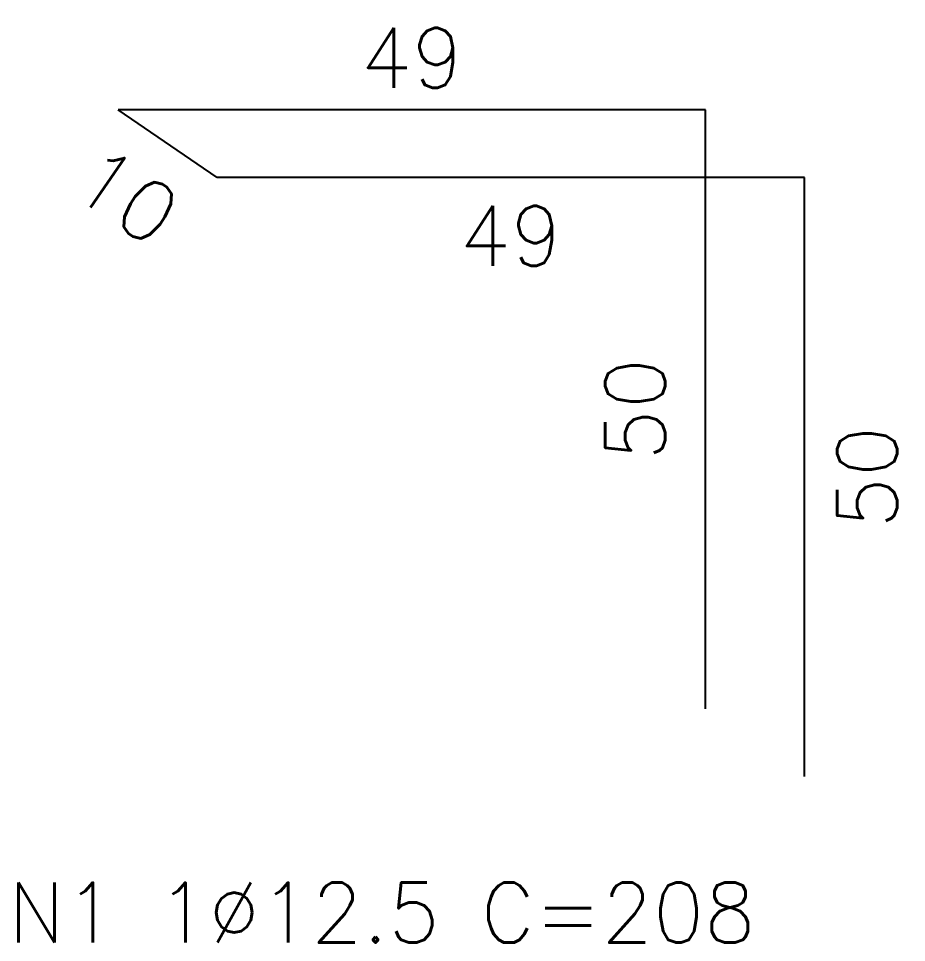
# Model space of a CAD drawing. Header units: centimetres. Extents: x 1658 to 19651, y 8082 to 11444.
# Drawn here: x 10881.3 to 11103.5, y 8830.1 to 9061.4 of the extents above; entities that cross this region are included whole.
import ezdxf

# ---------------------------------------------------------------- set-up
doc = ezdxf.new("R2010")
doc.units = ezdxf.units.CM
doc.header["$LTSCALE"] = 50
doc.header["$MEASUREMENT"] = 0
doc.header["$PDMODE"] = 67
for name, color, linetype in [('LINHA-01-PRECON', 1, 'Continuous'), ('LINHA-04-PRECON', 4, 'Continuous'), ('X1', 2, 'Continuous')]:
    doc.layers.add(name, color=color, linetype=linetype)
doc.styles.add('PRECON-ROMANS', font='romans.shx')
doc.styles.get("Standard").update_dxf_attribs({"font": 'romans.shx'})
doc.dimstyles.new('ESC75-25', dxfattribs={"dimscale": 0, "dimtxt": 15, "dimasz": 7, "dimexe": 7, "dimexo": 7, "dimgap": 5.5, "dimtad": 1, "dimdec": 1, "dimlfac": 0.333333, "dimdsep": 46, "dimtxsty": 'Standard', "dimblk": 'ARCHTICK', "dimcen": 0.1, "dimdle": 7, "dimclrd": 256, "dimclre": 256, "dimclrt": 2, "dimadec": 0, "dimazin": 0, "dimtfac": 1, "dimtdec": 1, "dimtix": 1, "dimtmove": 2, "dimatfit": 3, "dimfxl": 1, "dimarcsym": 0})

# ---------------------------------------------------------------- blocks, each defined once
blk = doc.blocks.new('*D198')
at = {"layer": 'Defpoints', "color": 0, "linetype": 'Continuous', "transparency": 16777216}
for p in [(11077.94, 9021.62), (11077.94, 9021.62), (11077.94, 8871.62)]:
    blk.add_point(p, dxfattribs=at)
at = {"layer": 'LINHA-01-PRECON', "color": 2, "linetype": 'Continuous', "transparency": 16777216, "insert": (11093.67, 8946.62), "char_height": 15, "attachment_point": 5, "rotation": 90}
blk.add_mtext('50', dxfattribs=at)
blk = doc.blocks.new('_ArchTick')
at = {"color": 0, "linetype": 'ByBlock', "const_width": 0.15}
blk.add_lwpolyline([(-0.5, -0.5), (0.5, 0.5)], dxfattribs=at)
blk = doc.blocks.new('*D199')
at = {"layer": 'Defpoints', "color": 0, "linetype": 'Continuous', "transparency": 16777216}
for p in [(10930.94, 9021.62), (10930.94, 9021.62), (11077.94, 9021.62)]:
    blk.add_point(p, dxfattribs=at)
at = {"layer": 'LINHA-01-PRECON', "color": 2, "linetype": 'Continuous', "transparency": 16777216, "insert": (11004.44, 9007), "char_height": 15, "attachment_point": 5}
blk.add_mtext('49', dxfattribs=at)
blk = doc.blocks.new('*D200')
at = {"layer": 'Defpoints', "color": 0, "linetype": 'Continuous', "transparency": 16777216}
for p in [(11053.2, 9038.58), (11053.2, 9038.58), (11053.2, 8888.58)]:
    blk.add_point(p, dxfattribs=at)
at = {"layer": 'LINHA-01-PRECON', "color": 2, "linetype": 'Continuous', "transparency": 16777216, "insert": (11035.61, 8963.58), "char_height": 15, "attachment_point": 5, "rotation": 90}
blk.add_mtext('50', dxfattribs=at)
blk = doc.blocks.new('*D201')
at = {"layer": 'Defpoints', "color": 0, "linetype": 'Continuous', "transparency": 16777216}
for p in [(10906.2, 9038.58), (10906.2, 9038.58), (11053.2, 9038.58)]:
    blk.add_point(p, dxfattribs=at)
at = {"layer": 'LINHA-01-PRECON', "color": 2, "linetype": 'Continuous', "transparency": 16777216, "insert": (10979.7, 9051.58), "char_height": 15, "attachment_point": 5}
blk.add_mtext('49', dxfattribs=at)
blk = doc.blocks.new('*D202')
at = {"layer": 'Defpoints', "color": 0, "linetype": 'Continuous', "transparency": 16777216}
for p in [(10906.2, 9038.58), (10906.2, 9038.58), (10930.94, 9021.62)]:
    blk.add_point(p, dxfattribs=at)
at = {"layer": 'LINHA-01-PRECON', "color": 2, "linetype": 'Continuous', "transparency": 16777216, "insert": (10908.29, 9017.03), "char_height": 15, "attachment_point": 5, "rotation": 325.561}
blk.add_mtext('10', dxfattribs=at)

msp = doc.modelspace()

# ---------------------------------------------------------------- linework, layer by layer
at = {"layer": 'LINHA-04-PRECON'}
for p, q in [((11053.2, 9038.58), (10906.2, 9038.58)), ((10930.94, 9021.62), (10906.2, 9038.58)), ((11053.2, 8888.58), (11053.2, 9038.58)), ((11077.94, 9021.62), (10930.94, 9021.62)), ((11077.94, 8871.62), (11077.94, 9021.62))]:
    msp.add_line(p, q, dxfattribs=at)

# ---------------------------------------------------------------- texts
at = {"layer": 'X1', "style": 'PRECON-ROMANS'}
msp.add_text('N1 1%%C12.5 C=208', height=15, dxfattribs=at).set_placement((10878.68, 8830.09))

# ---------------------------------------------------------------- dimensions: what is measured, and where the dimension line sits
at = {"layer": 'LINHA-01-PRECON', "linetype": 'Continuous'}
dim = msp.add_linear_dim(base=(10906.2, 9038.58), p1=(11053.2, 9038.58), p2=(10906.2, 9038.58), angle=180, dimstyle='ESC75-25', override={"dimscale": 1, "dimse1": 1, "dimse2": 1, "dimsd1": 1, "dimsd2": 1}, dxfattribs=at)
dim.commit()
dim.dimension.update_dxf_attribs({"geometry": '*D201', "text_midpoint": (10979.7, 9051.58)})
for base, p1, p2, angle, picture, middle, dimtype in [((10906.2, 9038.58), (10930.94, 9021.62), (10906.2, 9038.58), 145.561, '*D202', (10908.29, 9017.03), 161), ((11053.2, 9038.58), (11053.2, 8888.58), (11053.2, 9038.58), 90, '*D200', (11035.61, 8963.58), 160), ((10930.94, 9021.62), (11077.94, 9021.62), (10930.94, 9021.62), 180, '*D199', (11004.44, 9007), 160), ((11077.94, 9021.62), (11077.94, 8871.62), (11077.94, 9021.62), 90, '*D198', (11093.67, 8946.62), 160)]:
    dim = msp.add_linear_dim(base=base, p1=p1, p2=p2, angle=angle, dimstyle='ESC75-25', override={"dimscale": 1, "dimse1": 1, "dimse2": 1, "dimsd1": 1, "dimsd2": 1}, dxfattribs=at)
    dim.commit()
    dim.dimension.update_dxf_attribs({"geometry": picture, "text_midpoint": middle, "dimtype": dimtype})

doc.saveas('drawing.dxf')
